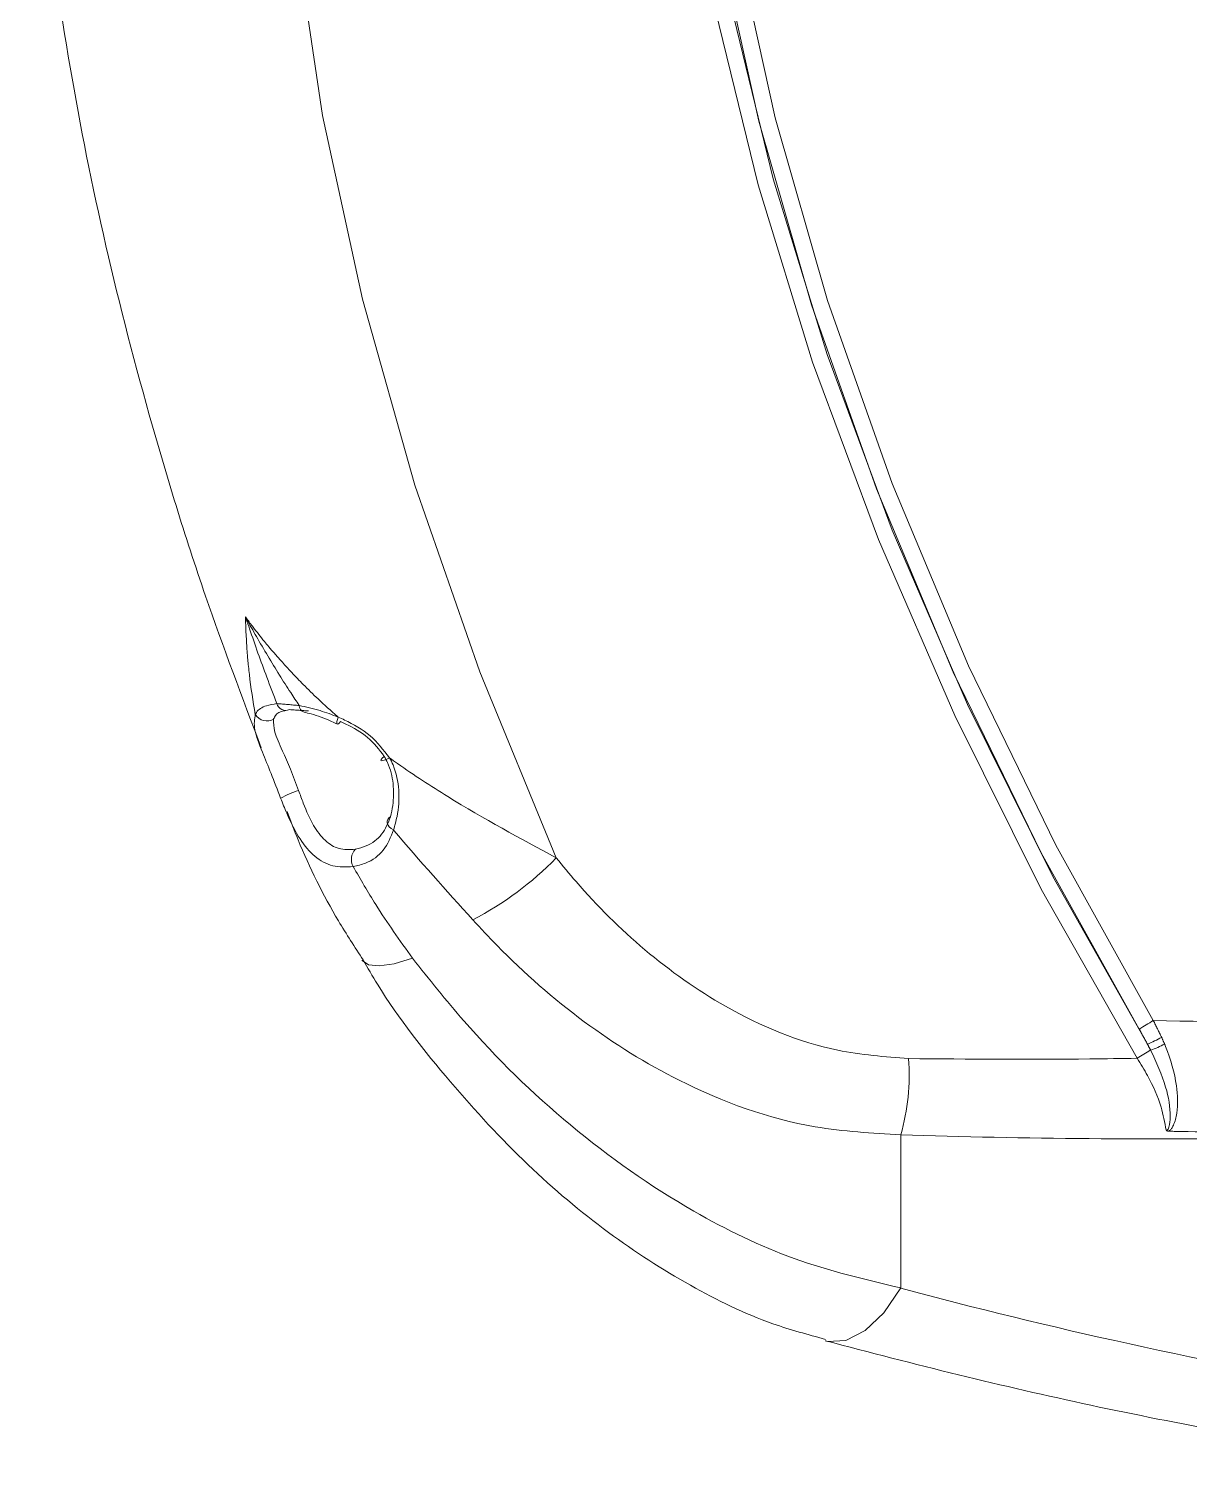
# Model space of a CAD drawing. Extents: x 12.1 to 108.7, y 1 to 80.4.
# Drawn here: x 14.072 to 15.002, y 5.302 to 6.45 of the extents above; entities that cross this region are included whole.
import ezdxf

# ---------------------------------------------------------------- set-up
doc = ezdxf.new("R2010")
doc.units = 0
doc.header["$MEASUREMENT"] = 0
doc.linetypes.add('SLD-Solid', pattern=[0])
doc.layers.get('0').update_dxf_attribs({"linetype": 'CONTINUOUS'})

msp = doc.modelspace()

# ---------------------------------------------------------------- linework, layer by layer
at = {"color": 7, "linetype": 'SLD-Solid', "lineweight": 15}
msp.add_line((14.7706, 5.442), (14.7706, 5.5646), dxfattribs=at)
at = {"color": 7, "linetype": 'SLD-Solid', "lineweight": 15, "flags": 128}
for points in [[(14.9598, 5.6258), (14.8831, 5.7612), (14.8139, 5.9), (14.7527, 6.0409), (14.7001, 6.1828), (14.6564, 6.3247), (14.6221, 6.4652), (14.5973, 6.6033), (14.5824, 6.7378), (14.5774, 6.8676), (14.5824, 6.9917), (14.5973, 7.109), (14.6221, 7.2185), (14.6564, 7.3194), (14.7001, 7.4108), (14.7527, 7.492), (14.8139, 7.5622), (14.8831, 7.6211), (14.9598, 7.6679)], [(14.961, 7.6577), (14.8924, 7.6146), (14.8241, 7.556), (14.7637, 7.4862), (14.7117, 7.4055), (14.6686, 7.3148), (14.6347, 7.2148), (14.6103, 7.1062), (14.5956, 6.99), (14.5907, 6.8672), (14.5956, 6.7386), (14.6103, 6.6054), (14.6347, 6.4687), (14.6686, 6.3295), (14.7117, 6.189), (14.7637, 6.0484), (14.8241, 5.9088), (14.8924, 5.7713), (14.9681, 5.6371)], [(14.9728, 7.652), (14.8948, 7.6018), (14.8249, 7.5389), (14.7638, 7.4637), (14.712, 7.3769), (14.6701, 7.2794), (14.6382, 7.1719), (14.6168, 7.0555), (14.6061, 6.9312), (14.6061, 6.8002), (14.6168, 6.6635), (14.6382, 6.5224), (14.6701, 6.3782), (14.712, 6.2322), (14.7638, 6.0856), (14.8249, 5.9399), (14.8948, 5.7962), (14.9728, 5.656)], [(14.9615, 5.6492), (14.883, 5.7903), (14.8127, 5.9348), (14.7513, 6.0814), (14.6992, 6.2288), (14.6569, 6.3757), (14.6249, 6.5207), (14.6034, 6.6626), (14.5926, 6.8001), (14.5926, 6.932), (14.6034, 7.057), (14.6249, 7.1741), (14.6569, 7.2821), (14.6992, 7.3803), (14.7513, 7.4675), (14.8127, 7.5432), (14.839, 7.5693)], [(14.4948, 5.7861), (14.4336, 5.9349), (14.3817, 6.0844), (14.3396, 6.2333), (14.3078, 6.3802), (14.2864, 6.524), (14.2756, 6.6633), (14.2756, 6.797), (14.2864, 6.9239), (14.3078, 7.043), (14.3396, 7.1531), (14.3817, 7.2534), (14.4336, 7.343), (14.4948, 7.4211)], [(14.3196, 5.8933), (14.3194, 5.8935), (14.3192, 5.8943), (14.3193, 5.8954), (14.3197, 5.897), (14.3203, 5.8988)], [(14.3221, 5.8953), (14.3212, 5.8941), (14.3204, 5.8935), (14.3198, 5.8932), (14.3196, 5.8933)], [(14.3572, 5.8673), (14.3556, 5.866), (14.3546, 5.865), (14.3543, 5.8643), (14.3546, 5.8639), (14.3555, 5.864), (14.3571, 5.8644), (14.3591, 5.8652), (14.3614, 5.8663)], [(14.3622, 5.8191), (14.3609, 5.8181), (14.3599, 5.8169), (14.3595, 5.8155), (14.3596, 5.814), (14.3602, 5.8124), (14.3612, 5.811), (14.3627, 5.8096), (14.3646, 5.8085)], [(14.3797, 5.7059), (14.3651, 5.7015), (14.3531, 5.6997), (14.3444, 5.7005), (14.3394, 5.704), (14.3393, 5.7041)], [(14.7706, 5.442), (14.7571, 5.4222), (14.7421, 5.4079), (14.7267, 5.4001), (14.7121, 5.3993), (14.7102, 5.3997)]]:
    msp.add_lwpolyline(points, dxfattribs=at)
at = {"color": 7, "linetype": 'SLD-Solid', "lineweight": 15}
for centre, radius, start, end in [((14.2631, 5.9062), 0.0105, 209.7469, 302.004), ((14.2783, 5.9115), 0.0073, 194.7146, 293.812), ((14.2947, 5.9083), 0.00569, 182.0619, 252.5219), ((14.305, 5.7822), 0.0601, 105.8393, 120.7539), ((14.3425, 5.785), 0.0117, 136.1991, 209.7987), ((14.303, 5.9749), 0.2692, 297.6939, 315.4612), ((15.2154, 5.237), 0.4841, 120.0743, 121.6372), ((14.9319, 5.7273), 0.0972, 291.8582, 299.3123), ((14.949, 5.6984), 0.0695, 288.1873, 298.2479), ((14.6019, 5.6129), 0.1755, 344.0463, 4.1199), ((14.801, 5.8989), 0.3159, 300.187, 302.4836)]:
    msp.add_arc(centre, radius, start, end, dxfattribs=at)
for centre, major_axis, start_param, end_param in [((16.764, 7.0096), (3.5048, 0.8364), 4.029287, 4.131752), ((19.169, 7.5149), (5.4469, 1.2998), 3.696547, 3.805641)]:
    msp.add_ellipse(centre, major_axis=major_axis, ratio=0.337357, start_param=start_param, end_param=end_param, dxfattribs=at)
for points, knots in [([(14.3404, 7.6082), (14.3328, 7.5999), (14.3028, 7.5671), (14.2562, 7.5026), (14.2037, 7.4121), (14.1597, 7.3126), (14.1243, 7.2049), (14.0978, 7.0896), (14.0803, 6.9674), (14.0721, 6.8393), (14.0732, 6.7061), (14.0834, 6.5688), (14.1027, 6.4282), (14.1308, 6.2853), (14.1678, 6.1408), (14.2099, 6.0034), (14.2434, 5.9147), (14.2587, 5.8741)], [0, 0, 0, 0, 0.022995, 0.091104, 0.159692, 0.229039, 0.299102, 0.36975, 0.440815, 0.512135, 0.583575, 0.655032, 0.726444, 0.797788, 0.869056, 0.940251, 1, 1, 1, 1]), ([(14.246, 5.979), (14.2464, 5.9785), (14.2484, 5.9757), (14.2534, 5.9691), (14.2593, 5.9616), (14.265, 5.9547), (14.2695, 5.9495), (14.2752, 5.9431), (14.2798, 5.938), (14.2857, 5.9317), (14.293, 5.9241), (14.3051, 5.9123), (14.3146, 5.9037), (14.3201, 5.899), (14.3203, 5.8988)], [0, 0, 0, 0, 0.0169551, 0.0950747, 0.2279039, 0.2788068, 0.3412546, 0.4179895, 0.5125008, 0.5309277, 0.6521415, 0.8029085, 0.9921046, 1, 1, 1, 1]), ([(14.2539, 5.901), (14.2521, 5.9116), (14.25, 5.9242), (14.2485, 5.9391), (14.2479, 5.9447), (14.2475, 5.9495), (14.2472, 5.9537), (14.247, 5.9573), (14.2468, 5.9603), (14.2467, 5.963), (14.2465, 5.9653), (14.2464, 5.9672), (14.2464, 5.9689), (14.2463, 5.9703), (14.2463, 5.9716), (14.2462, 5.9726), (14.2462, 5.9746), (14.2461, 5.9767), (14.246, 5.9785), (14.246, 5.979)], [0, 0, 0, 0, 0.419404, 0.502129, 0.572967, 0.633692, 0.68578, 0.730474, 0.768831, 0.801748, 0.829997, 0.854236, 0.875032, 0.892872, 0.908173, 0.921295, 0.932546, 0.981194, 1, 1, 1, 1]), ([(14.289, 5.9081), (14.2868, 5.9115), (14.2814, 5.9196), (14.2698, 5.9378), (14.2594, 5.9552), (14.2509, 5.9701), (14.2483, 5.9748), (14.247, 5.9772), (14.2466, 5.978), (14.2463, 5.9785), (14.246, 5.979)], [0, 0, 0, 0, 0.148068, 0.34976, 0.782442, 0.879511, 0.969739, 0.977128, 0.979728, 1, 1, 1, 1]), ([(14.246, 5.979), (14.2462, 5.9785), (14.2473, 5.9753), (14.2528, 5.9592), (14.2608, 5.9365), (14.2685, 5.9166), (14.2712, 5.9096)], [0, 0, 0, 0, 0.021606, 0.13737, 0.694224, 1, 1, 1, 1]), ([(14.2742, 5.8339), (14.2716, 5.8406), (14.2665, 5.8539), (14.2585, 5.8732), (14.2521, 5.8897), (14.2533, 5.8972), (14.2539, 5.901)], [0, 0, 0, 0, 0.214704, 0.426043, 0.709468, 1, 1, 1, 1]), ([(14.2539, 5.901), (14.2542, 5.9015), (14.2558, 5.9045), (14.2607, 5.9079), (14.2683, 5.9091), (14.2712, 5.9096)], [0, 0, 0, 0, 0.122492, 0.6608, 1, 1, 1, 1]), ([(14.2784, 5.9041), (14.2772, 5.9039), (14.2724, 5.9029), (14.2697, 5.9003), (14.2688, 5.8977), (14.2686, 5.8973)], [0, 0, 0, 0, 0.218828, 0.852871, 1, 1, 1, 1]), ([(14.289, 5.9081), (14.2945, 5.9069), (14.3043, 5.9048), (14.3154, 5.9007), (14.3203, 5.8988)], [0, 0, 0, 0, 0.554136, 1, 1, 1, 1]), ([(14.293, 5.9028), (14.2948, 5.9023), (14.3014, 5.9007), (14.311, 5.8975), (14.318, 5.8939), (14.3196, 5.8931)], [0, 0, 0, 0, 0.236052, 0.835935, 1, 1, 1, 1]), ([(14.2686, 5.8973), (14.2686, 5.894), (14.2684, 5.8876), (14.2748, 5.8738), (14.2821, 5.8573), (14.2864, 5.8459), (14.2886, 5.8401)], [0, 0, 0, 0, 0.284864, 0.568994, 0.78268, 1, 1, 1, 1]), ([(14.3203, 5.8988), (14.322, 5.898), (14.3308, 5.8941), (14.3468, 5.8851), (14.3565, 5.8725), (14.3614, 5.8663)], [0, 0, 0, 0, 0.107934, 0.557954, 1, 1, 1, 1]), ([(14.3572, 5.8673), (14.3531, 5.8727), (14.3448, 5.8834), (14.3311, 5.8912), (14.3236, 5.8946), (14.3221, 5.8953)], [0, 0, 0, 0, 0.446121, 0.894004, 1, 1, 1, 1]), ([(14.3622, 5.8191), (14.3629, 5.822), (14.3646, 5.83), (14.365, 5.8451), (14.3618, 5.8589), (14.3581, 5.8657), (14.3572, 5.8673)], [0, 0, 0, 0, 0.20515, 0.562184, 0.895665, 1, 1, 1, 1]), ([(14.3614, 5.8663), (14.3635, 5.8647), (14.3787, 5.8538), (14.4236, 5.8246), (14.4659, 5.8017), (14.4948, 5.7861)], [0, 0, 0, 0, 0.050052, 0.350962, 1, 1, 1, 1]), ([(14.3614, 5.8663), (14.3624, 5.8644), (14.3665, 5.8562), (14.3697, 5.8396), (14.3683, 5.8215), (14.3656, 5.812), (14.3646, 5.8085)], [0, 0, 0, 0, 0.100566, 0.426945, 0.787319, 1, 1, 1, 1]), ([(14.3323, 5.7792), (14.3267, 5.7789), (14.3156, 5.7783), (14.3011, 5.7866), (14.2889, 5.8011), (14.2805, 5.818), (14.2758, 5.8299), (14.2742, 5.8339)], [0, 0, 0, 0, 0.213495, 0.424445, 0.639084, 0.878713, 1, 1, 1, 1]), ([(14.2886, 5.8401), (14.2898, 5.8366), (14.2935, 5.8266), (14.2998, 5.8121), (14.3093, 5.7996), (14.3206, 5.7923), (14.3295, 5.7928), (14.334, 5.7931)], [0, 0, 0, 0, 0.126816, 0.373177, 0.587958, 0.793849, 1, 1, 1, 1]), ([(14.2793, 5.8233), (14.2822, 5.8157), (14.2937, 5.7857), (14.3135, 5.7457), (14.3335, 5.7148), (14.3403, 5.7045)], [0, 0, 0, 0, 0.1847153, 0.7269436, 1, 1, 1, 1]), ([(14.334, 5.7931), (14.3369, 5.7939), (14.3451, 5.796), (14.3562, 5.8042), (14.3602, 5.8142), (14.3622, 5.8191)], [0, 0, 0, 0, 0.2207107, 0.6107333, 1, 1, 1, 1]), ([(14.3646, 5.8085), (14.3623, 5.8028), (14.3577, 5.7913), (14.345, 5.7822), (14.3357, 5.78), (14.3323, 5.7792)], [0, 0, 0, 0, 0.3882777, 0.7784198, 1, 1, 1, 1]), ([(14.4281, 5.7366), (14.4068, 5.7601), (14.3854, 5.7838), (14.3647, 5.8084), (14.3646, 5.8085)], [0, 0, 0, 0, 0.9957983, 1, 1, 1, 1]), ([(14.4948, 5.7861), (14.5001, 5.7797), (14.5218, 5.7534), (14.565, 5.7105), (14.6344, 5.6614), (14.7075, 5.6309), (14.7579, 5.627), (14.7769, 5.6255)], [0, 0, 0, 0, 0.07222, 0.299647, 0.532858, 0.823882, 1, 1, 1, 1]), ([(14.3323, 5.7792), (14.3382, 5.769), (14.3526, 5.7438), (14.3696, 5.72), (14.3797, 5.7059)], [0, 0, 0, 0, 0.405514, 1, 1, 1, 1]), ([(14.7706, 5.5646), (14.7477, 5.5659), (14.6875, 5.5692), (14.6, 5.6009), (14.5153, 5.6535), (14.462, 5.7), (14.4345, 5.7297), (14.4281, 5.7366)], [0, 0, 0, 0, 0.180095, 0.474499, 0.698924, 0.92979, 1, 1, 1, 1]), ([(14.3797, 5.7059), (14.3932, 5.689), (14.4317, 5.6406), (14.5053, 5.569), (14.5956, 5.5057), (14.6859, 5.4619), (14.7421, 5.4487), (14.7706, 5.442)], [0, 0, 0, 0, 0.130076, 0.370614, 0.617914, 0.806075, 1, 1, 1, 1]), ([(14.3401, 5.7046), (14.3439, 5.6981), (14.3642, 5.6633), (14.408, 5.6076), (14.4697, 5.5406), (14.5344, 5.4859), (14.6005, 5.4435), (14.6591, 5.4147), (14.6963, 5.4047), (14.7104, 5.4009)], [0, 0, 0, 0, 0.044996, 0.2397952, 0.422614, 0.5933929, 0.7538802, 0.9063783, 1, 1, 1, 1]), ([(14.9728, 5.656), (15.0297, 5.6549), (15.0939, 5.6537), (15.1589, 5.6552), (15.1663, 5.6553)], [0, 0, 0, 0, 0.885383, 1, 1, 1, 1]), ([(14.9818, 5.6372), (14.9821, 5.6365), (14.9866, 5.6257), (14.992, 5.6066), (14.9927, 5.5854), (14.9901, 5.5743), (14.9876, 5.5698), (14.9862, 5.5682), (14.9853, 5.5676), (14.9851, 5.5674)], [0, 0, 0, 0, 0.028983, 0.459948, 0.770711, 0.915817, 0.956931, 0.987075, 1, 1, 1, 1]), ([(14.7769, 5.6255), (14.8252, 5.6251), (14.886, 5.6247), (14.9472, 5.6256), (14.9598, 5.6258)], [0, 0, 0, 0, 0.7935487, 1, 1, 1, 1]), ([(14.9831, 5.5683), (14.982, 5.5744), (14.9793, 5.5887), (14.9705, 5.6087), (14.9627, 5.6212), (14.9598, 5.6258)], [0, 0, 0, 0, 0.32198, 0.752014, 1, 1, 1, 1]), ([(14.9831, 5.5683), (14.9832, 5.5683), (14.9834, 5.5682), (14.9837, 5.5682), (14.984, 5.5683), (14.9843, 5.5686), (14.9849, 5.5694), (14.9861, 5.5728), (14.9868, 5.5838), (14.9834, 5.6049), (14.9752, 5.6226), (14.9706, 5.6324)], [0, 0, 0, 0, 0.004493, 0.008322, 0.01216, 0.01711, 0.025975, 0.054931, 0.183033, 0.547241, 1, 1, 1, 1]), ([(14.9851, 5.5674), (14.9847, 5.5674), (14.9841, 5.5675), (14.9835, 5.5679), (14.9832, 5.5682), (14.9832, 5.5683), (14.9831, 5.5683)], [0, 0, 0, 0, 0.433728, 0.868905, 0.945381, 1, 1, 1, 1]), ([(14.9851, 5.5674), (14.9865, 5.5674), (15.0178, 5.5667), (15.0492, 5.5666), (15.0791, 5.5664)], [0, 0, 0, 0, 0.046793, 1, 1, 1, 1]), ([(14.7103, 5.3997), (14.7457, 5.3905), (14.8509, 5.3631), (15.008, 5.3293), (15.1317, 5.3097), (15.1827, 5.3017)], [0, 0, 0, 0, 0.2303908, 0.6830819, 1, 1, 1, 1])]:
    msp.add_open_spline(points, degree=3, knots=knots, dxfattribs=at)
for points in [[(14.2712, 5.9096), (14.289, 5.9081)], [(14.2965, 5.9037), (14.2813, 5.9048)], [(14.9681, 5.6371), (14.9615, 5.6492)], [(14.9728, 5.656), (14.9795, 5.6425)], [(14.9706, 5.6324), (14.9681, 5.6371)], [(14.9795, 5.6425), (14.9818, 5.6372)]]:
    msp.add_open_spline(points, degree=1, dxfattribs=at)

doc.saveas('drawing.dxf')
